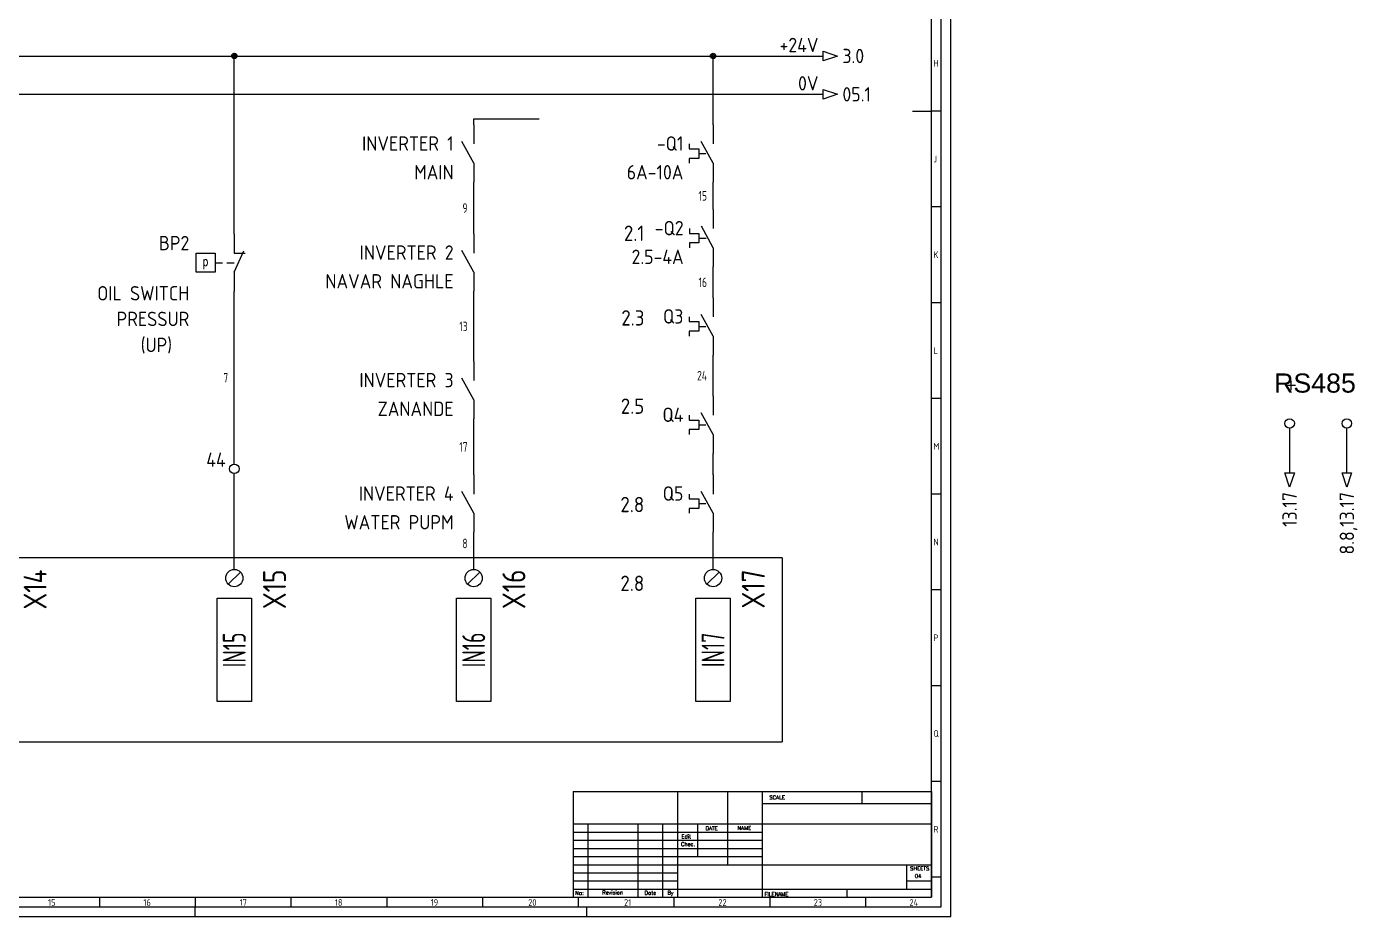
# Model space of a CAD drawing. Header units: millimetres. Extents: x 0 to 1401, y 5 to 846.
# Drawn here: x 706 to 1401, y 5 to 470 of the extents above; entities that cross this region are included whole.
import ezdxf
from ezdxf.enums import TextEntityAlignment as Align

# ---------------------------------------------------------------- set-up
doc = ezdxf.new("R2010")
doc.units = ezdxf.units.MM
doc.header["$LTSCALE"] = 12
for name, color, linetype in [('025', 1, 'Continuous'), ('035', 5, 'Continuous'), ('07', 7, 'Continuous'), ('DESC', 1, 'Continuous'), ('DESCCHILD', 20, 'Continuous'), ('RED_2.5mm^2', 1, 'Continuous'), ('SYMS', 7, 'Continuous'), ('TAGS', 51, 'Continuous'), ('TERMS', 4, 'Continuous'), ('WIRENO', 70, 'Continuous'), ('WIREREF', 61, 'Continuous'), ('XREF', 7, 'Continuous'), ('XREFCHILD', 134, 'Continuous')]:
    doc.layers.add(name, color=color, linetype=linetype)
doc.styles.add('ISO Proportional', font='isocp.shx')
doc.styles.add('PIN', font='simplex', dxfattribs={"width": 0.75})
doc.styles.add('WD', font='romans.shx')
doc.styles.add('WD_IEC', font='ISOCP2.shx', dxfattribs={"width": 0.9, "height": 4})

# ---------------------------------------------------------------- blocks, each defined once
blk = doc.blocks.new('IEC_border_a0')
at = {"layer": '035', "color": 0}
for p, q in [((1189, 0), (1189, 841)), ((1183.98, 420.5), (1179, 420.5)), ((1183.98, 420.5), (1179, 420.5)), ((1183.98, 370.5), (1179, 370.5)), ((1183.98, 320.5), (1179, 320.5)), ((1184, 270.46), (1179.02, 270.46)), ((1184, 270.46), (1179.02, 270.46)), ((1184, 220.46), (1179.02, 220.46)), ((1184, 170.46), (1179.02, 170.46)), ((1184, 120.46), (1179.02, 120.46)), ((1184, 70.46), (1179.02, 70.46)), ((1184.02, 20.42), (1179.03, 20.42)), ((744.5, 10), (744.5, 5)), ((744.5, 10), (744.5, 5)), ((794.5, 10), (794.5, 5)), ((844.5, 10), (844.5, 5)), ((894.5, 10), (894.5, 5)), ((944.5, 10), (944.5, 5)), ((994.5, 10), (994.5, 5)), ((1044.5, 10), (1044.5, 5)), ((1094.5, 10), (1094.5, 5)), ((1144.5, 10), (1144.5, 5)), ((0, 0), (1189, 0)), ((794.5, 0), (794.5, 5)), ((999, 0), (999, 5))]:
    blk.add_line(p, q, dxfattribs=at)
blk.add_lwpolyline([(10, 10), (1179, 10), (1179, 831), (10, 831)], close=True, dxfattribs=at)
at = {"layer": '07', "color": 0}
blk.add_line((1169, 420.5), (1179, 420.5), dxfattribs=at)
blk.add_lwpolyline([(5, 5), (1184, 5), (1184, 836), (5, 836)], close=True, dxfattribs=at)
at = {"layer": '035', "color": 0, "style": 'ISO Proportional'}
for s, p in [('H', (1180, 443.75)), ('J', (1180, 393.75)), ('K', (1180, 343.75)), ('L', (1180.02, 293.72)), ('M', (1180.02, 243.72)), ('N', (1180.02, 193.72)), ('P', (1180.02, 143.72)), ('Q', (1180.02, 93.72)), ('R', (1180.03, 43.68)), ('15', (717.72, 5.5)), ('16', (767.49, 5.5)), ('17', (817.72, 5.5)), ('18', (867.49, 5.5)), ('19', (917.49, 5.5)), ('20', (968.42, 5.5)), ('21', (1018.46, 5.5)), ('22', (1067.72, 5.5)), ('23', (1117.49, 5.5)), ('24', (1167.49, 5.5))]:
    blk.add_text(s, height=3.5, dxfattribs=at).set_placement(p)
blk = doc.blocks.new('IEC_tblock_a0')
at = {"layer": '035'}
for p, q in [((-106.6, 55.25), (-106.6, 17)), ((-88.4, 48.88), (0, 48.88)), ((-36.4, 55.25), (-36.4, 48.88)), ((-179.4, 38.25), (-179.4, 0)), ((-153.4, 38.25), (-153.4, 0)), ((-140.4, 38.25), (-140.4, 0)), ((-122.2, 38.25), (-122.2, 21.25)), ((-187.2, 34), (-88.4, 34)), ((-187.2, 29.75), (-88.4, 29.75)), ((-187.2, 25.5), (-88.4, 25.5)), ((-187.2, 21.25), (-88.4, 21.25)), ((-187.2, 17), (-132.6, 17)), ((-187.2, 12.75), (-132.6, 12.75)), ((-187.2, 8.5), (-132.6, 8.5)), ((-13, 8.5), (0, 8.5)), ((-187.2, 4.25), (0, 4.25)), ((-44.2, 4.25), (-44.2, 0))]:
    blk.add_line(p, q, dxfattribs=at)
at = {"layer": '07'}
for p, q in [((-187.2, 55.25), (0, 55.25)), ((-187.2, 55.25), (-187.2, 0)), ((-132.6, 55.25), (-132.6, 0)), ((-88.4, 55.25), (-88.4, 0)), ((0, 55.25), (0, 0)), ((-187.2, 38.25), (0, 38.25)), ((-132.6, 17), (0, 17)), ((-13, 17), (-13, 4.25)), ((-187.2, 0), (0, 0))]:
    blk.add_line(p, q, dxfattribs=at)
at = {"style": 'WD'}
for tag, p in [('SCALE', (-69.88, 51.07)), ('SH', (-8.74, 10.06)), ('FILENAME', (-68.15, 0.8))]:
    blk.add_attdef(tag, p, '', height=2, dxfattribs=at)
for tag, height, p in [('CKDATE', 2, (-114.85, 26.58)), ('EDDATE', 2, (-114.97, 30.8)), ('CKBY', 2, (-97.88, 26.3)), ('EDBY', 2, (-98.02, 30.86)), ('PROJDESC', 5, (-45.9, 29.2)), ('DWGDESC', 5, (-44.85, 19.72)), ('DWGNO', 3.5, (-48.54, 9.46))]:
    blk.add_attdef(tag, text='', height=height, dxfattribs=at).set_placement(p, align=Align.CENTER)
at = {"style": 'WD', "flags": 1}
blk.add_attdef('WD_TB', (-120.95, 11.91), '', height=2, dxfattribs=at)
at = {"layer": '025', "style": 'WD'}
for s, p in [('SCALE', (-80.57, 51.13)), ('NAME', (-97.74, 35.14)), ('No:', (-183.81, 1.19)), ('Revision', (-166.53, 1.47)), ('Date', (-146.79, 1.28)), ('By', (-136.33, 1.37))]:
    blk.add_text(s, height=2, dxfattribs=at).set_placement(p, align=Align.CENTER)
for s, p in [('DATE', (-118, 35)), ('Chec.', (-130.82, 26.72)), ('Edit', (-130.55, 30.72)), ('SHEETS', (-11.17, 14.05)), ('FILENAME', (-87.18, 0.61))]:
    blk.add_text(s, height=2, dxfattribs=at).set_placement(p)
blk = doc.blocks.new('VT0_02')
blk.add_circle((0, 0), 1.25)
at = {"style": 'WD_IEC'}
blk.add_attdef('TAG1', text='', height=2.5, dxfattribs=at).set_placement((-0.5, 1.75), align=Align.RIGHT)
at = {"style": 'WD_IEC', "flags": 1}
for tag, p in [('X4TERM01', (-1.25, 0)), ('X2TERM01', (0, 1.25)), ('X1TERM01', (1.25, 0)), ('X8TERM01', (0, -1.25))]:
    blk.add_attdef(tag, p, '', height=0.32, dxfattribs=at)
blk = doc.blocks.new('HA1S4')
blk.add_lwpolyline([(0, -3.75), (-1.25, 0), (1.25, 0)], close=True)
at = {"style": 'WD_IEC', "flags": 8}
blk.add_attdef('WIRENO', (-1, 1.25), '', height=2.5, rotation=90, dxfattribs=at)
at = {"style": 'WD_IEC'}
blk.add_attdef('DESC1', text='', height=2.5, rotation=90, dxfattribs=at).set_placement((1, 1.25), align=Align.TOP_LEFT)
at = {"style": 'WD_IEC', "flags": 1}
blk.add_attdef('X2TERM01', (0, 0), '', height=0.32, dxfattribs=at)
blk.add_attdef('SIGCODE', text='', height=1, dxfattribs=at).set_placement((-2.5, -3.2), align=Align.RIGHT)
at = {"style": 'WD_IEC'}
blk.add_attdef('XREF', text='', height=2.5, rotation=90, dxfattribs=at).set_placement((0, -5), align=Align.MIDDLE_RIGHT)
blk = doc.blocks.new('PLCIO_1346')
blk.add_line((911, 48), (911, -48))
at = {"layer": 'SYMS'}
for p, q in [((911, 48), (-48, 48)), ((621.82, 34.32), (628.18, 40.68)), ((746.82, 34.32), (753.18, 40.68)), ((871.82, 34.32), (878.18, 40.68)), ((616, -27), (616, 27)), ((616, 27), (634, 27)), ((634, 27), (634, -27)), ((741, -27), (741, 27)), ((741, 27), (759, 27)), ((759, 27), (759, -27)), ((866, -27), (866, 27)), ((866, 27), (884, 27)), ((884, 27), (884, -27)), ((634, -27), (616, -27)), ((759, -27), (741, -27)), ((884, -27), (866, -27)), ((-48, -48), (911, -48))]:
    blk.add_line(p, q, dxfattribs=at)
for centre in [(625, 37.5), (750, 37.5), (875, 37.5)]:
    blk.add_circle(centre, 4.5, dxfattribs=at)
at = {"layer": 'SYMS', "style": 'WD_IEC', "width": 0.9}
for tag, p in [('TERMDESC01', (6.25, 60)), ('TERMDESC02', (131.25, 60)), ('TERMDESC03', (256.25, 60)), ('TERMDESC04', (381.25, 60)), ('TERMDESC05', (506.25, 60)), ('TERMDESC06', (631.25, 60)), ('TERMDESC07', (756.25, 60)), ('TERMDESC08', (881.25, 60))]:
    blk.add_attdef(tag, text='', height=12, rotation=90, dxfattribs=at).set_placement(p, align=Align.TOP_LEFT)
at = {"layer": 'SYMS', "style": 'WD_IEC', "width": 0.9, "flags": 1}
for tag, p in [('X2TERM01', (0, 42)), ('X2TERM02', (125, 42)), ('X2TERM03', (250, 42)), ('X2TERM04', (375, 42)), ('X2TERM05', (500, 42)), ('X2TERM06', (625, 42)), ('X2TERM07', (750, 42)), ('X2TERM08', (875, 42))]:
    blk.add_attdef(tag, text='', height=1.92, rotation=90, dxfattribs=at).set_placement(p, align=Align.RIGHT)
at = {"layer": 'SYMS', "style": 'WD_IEC', "width": 0.9}
for tag, p in [('TERM01', (15, 42)), ('TERM02', (140, 42)), ('TERM03', (265, 42)), ('TERM04', (390, 42)), ('TERM05', (515, 42)), ('TERM06', (640, 42)), ('TERM07', (765, 42)), ('TERM08', (890, 42))]:
    blk.add_attdef(tag, text='', height=12, rotation=90, dxfattribs=at).set_placement(p, align=Align.TOP_RIGHT)
at = {"layer": 'SYMS', "style": 'WD_IEC'}
for tag, width, p in [('INST', 0.8, (-159, 0)), ('LINE1', 0.9, (-87, 0)), ('LINE2', 0.9, (-69, 0)), ('DESC', 0.9, (-50.84, 0)), ('TAG', 0.9, (-30.87, 0)), ('LOC', 0.8, (-141, 0)), ('MFG', 0.8, (-123, 0)), ('CAT', 0.8, (-105, 0))]:
    blk.add_attdef(tag, text='', height=15, rotation=90, dxfattribs=dict(at, width=width)).set_placement(p, align=Align.CENTER)
at = {"layer": 'SYMS', "style": 'WD_IEC', "width": 0.7}
for tag, p in [('TAGA01', (0, 0)), ('TAGA02', (125, 0)), ('TAGA03', (250, 0)), ('TAGA04', (375, 0)), ('TAGA05', (500, 0)), ('TAGA06', (625, 0)), ('TAGA07', (750, 0)), ('TAGA08', (875, 0))]:
    blk.add_attdef(tag, text='', height=12, rotation=90, dxfattribs=at).set_placement(p, align=Align.MIDDLE_CENTER)
at = {"layer": 'SYMS', "linetype": 'Continuous', "style": 'WD_IEC', "width": 0.9, "flags": 9}
blk.add_attdef('ASSYCODE', text='', height=1.92, rotation=90, dxfattribs=at).set_placement((-102.85, -22.08), align=Align.CENTER)
at = {"layer": 'SYMS', "style": 'WD_IEC', "width": 0.9}
for tag, p in [('DESCA01', (-9, -111)), ('DESCB01', (9, -111)), ('DESCC01', (27, -111)), ('DESCD01', (45, -111)), ('DESCE01', (63, -111)), ('DESCA02', (116, -111)), ('DESCB02', (134, -111)), ('DESCC02', (152, -111)), ('DESCD02', (170, -111)), ('DESCE02', (188, -111)), ('DESCA03', (241, -111)), ('DESCB03', (259, -111)), ('DESCC03', (277, -111)), ('DESCD03', (295, -111)), ('DESCE03', (313, -111)), ('DESCA04', (366, -111)), ('DESCB04', (384, -111)), ('DESCC04', (402, -111)), ('DESCD04', (420, -111)), ('DESCE04', (438, -111)), ('DESCA05', (491, -111)), ('DESCB05', (509, -111)), ('DESCC05', (527, -111)), ('DESCD05', (545, -111)), ('DESCE05', (563, -111)), ('DESCA06', (616, -111)), ('DESCB06', (634, -111)), ('DESCC06', (652, -111)), ('DESCD06', (670, -111)), ('DESCE06', (688, -111)), ('DESCA07', (741, -111)), ('DESCB07', (759, -111)), ('DESCC07', (777, -111)), ('DESCD07', (795, -111)), ('DESCE07', (813, -111)), ('DESCA08', (866, -111)), ('DESCB08', (884, -111)), ('DESCC08', (902, -111)), ('DESCD08', (920, -111)), ('DESCE08', (938, -111))]:
    blk.add_attdef(tag, text='', height=15, rotation=90, dxfattribs=at).set_placement(p, align=Align.RIGHT)
blk = doc.blocks.new('WDDOT')
for radius in [0.72, 0.449, 0.223]:
    blk.add_circle((0, 0), radius)
blk = doc.blocks.new('HA1S1')
blk.add_lwpolyline([(0, 1.25), (3.75, 0), (0, -1.25)], close=True)
at = {"style": 'WD_IEC'}
for tag, height, flags, p in [('WIRENO', 2.5, 8, (-1.25, 1)), ('SIGCODE', 1, 1, (5, 1.8))]:
    blk.add_attdef(tag, text='', height=height, dxfattribs=dict(at, flags=flags)).set_placement(p, align=Align.RIGHT)
at = {"style": 'WD_IEC', "flags": 1}
blk.add_attdef('X4TERM01', (0, 0), '', height=0.32, dxfattribs=at)
at = {"style": 'WD_IEC'}
blk.add_attdef('XREF', text='', height=2.5, dxfattribs=at).set_placement((5, 0), align=Align.MIDDLE_LEFT)
blk.add_attdef('DESC1', text='', height=2.5, dxfattribs=at).set_placement((-1.25, -1), align=Align.TOP_RIGHT)
blk = doc.blocks.new('VT0002')
blk.add_circle((0, 0), 1.25)
at = {"style": 'WD_IEC', "flags": 1}
for tag, p, height in [('ASSYCODE', (2.75, 10.75), 1), ('CATDESC', (2.75, 9.25), 1), ('MFG', (2.75, 7.25), 1.5), ('CAT', (2.75, 4.75), 1.5), ('X4PIN01', (-1.25, 1), 0.25), ('X4TERM01', (-1.25, 0), 0.25), ('X4TERMDESC01', (-1.25, 0.5), 0.4), ('STRIPSEQ', (0, 0), 0.025), ('X2PIN01', (0, 2.25), 0.25), ('X2TERM01', (0, 1.25), 0.25), ('X8PIN01', (0, -0.25), 0.25), ('X2TERMDESC01', (0, 1.75), 0.4), ('X1PIN01', (1.25, 1), 0.25), ('X1TERM01', (1.25, 0), 0.25), ('X1TERMDESC01', (1.25, 0.5), 0.4), ('LINKTERM', (0, -0.04), 0.025), ('X8TERM01', (0, -1.25), 0.25), ('X8TERMDESC01', (0, -0.75), 0.4)]:
    blk.add_attdef(tag, p, '', height=height, dxfattribs=at)
at = {"style": 'WD_IEC'}
for tag, p in [('INST', (-2.25, 6.5)), ('LOC', (-2.25, 3.5)), ('DESC2', (-2.25, -9.25)), ('DESC1', (-2.25, -6.25)), ('DESC3', (-2.25, -12.25))]:
    blk.add_attdef(tag, text='', height=2.5, dxfattribs=at).set_placement(p, align=Align.RIGHT)
at = {"style": 'WD_IEC', "flags": 8}
for tag, height, p in [('TAGSTRIP', 2.5, (-2.25, 0.5)), ('TERM01', 2, (-2.25, -3.25))]:
    blk.add_attdef(tag, text='', height=height, dxfattribs=at).set_placement(p, align=Align.RIGHT)
blk = doc.blocks.new('VPS12')
for p, q in [((0, 7.5), (0, 2.5)), ((-5, 0), (-3.12, 0)), ((-1.94, 0), (0, 0)), ((0, -2.5), (2.5, 3.12)), ((0, 2.5), (2.87, 2.5)), ((0, -2.5), (0, -7.5))]:
    blk.add_line(p, q)
blk.add_lwpolyline([(-5, 2.5), (-5, -2.5), (-10, -2.5), (-10, 2.5)], close=True)
at = {"style": 'PIN', "width": 0.75}
blk.add_text('p', height=2.5, dxfattribs=at).set_placement((-7.5, 0), align=Align.MIDDLE)
at = {"style": 'WD_IEC'}
for tag, p in [('INST', (-11.75, 10.25)), ('LOC', (-11.75, 6.75)), ('TAG1', (-11.75, 3.25)), ('RATING1', (-11.75, -1.35)), ('DESC1', (-11.75, -9.85)), ('DESC2', (-11.75, -13.35)), ('DESC3', (-11.75, -16.85))]:
    blk.add_attdef(tag, text='', height=2.5, dxfattribs=at).set_placement(p, align=Align.RIGHT)
blk.add_attdef('TERM01', text='', height=2, rotation=90, dxfattribs=at).set_placement((-1, 7.5), align=Align.RIGHT)
at = {"style": 'WD_IEC', "flags": 1}
for tag, p, height in [('X2TERM01', (0, 7.5), 0.32), ('MFG', (2.75, 6.5), 1.5), ('CAT', (2.75, 4), 1.5), ('X1LINK', (1.74, 0), 0.32), ('ASSYCODE', (1, -4), 1), ('CONTACT', (1, -2.5), 1), ('COMMON', (2.25, -3.75), 1), ('FAMILY', (1, -5.5), 1), ('CATDESC', (1, -7), 1), ('X8TERM02', (0, -7.5), 0.32)]:
    blk.add_attdef(tag, p, '', height=height, dxfattribs=at)
at = {"style": 'WD_IEC'}
blk.add_attdef('TERM02', (-1, -7.5), '', height=2, rotation=90, dxfattribs=at)
at = {"lineweight": 15, "style": 'WD_IEC'}
for tag, p in [('XREF', (-11.75, -6)), ('WDTAGALT', (-11.5, -20))]:
    blk.add_attdef(tag, text='', height=2.5, dxfattribs=at).set_placement(p, align=Align.RIGHT)
blk = doc.blocks.new('WD_WNV')
at = {"linetype": 'Continuous', "style": 'WD_IEC', "width": 0.8}
blk.add_attdef('WIRENO', text='', height=2.5, dxfattribs=at).set_placement((-1.6, 0), align=Align.MIDDLE_RIGHT)
at = {"style": 'WD_IEC', "flags": 1}
for tag, p in [('W08USER', (-1, 0.375)), ('W04USER', (-1, 0.875)), ('W05USER', (-1, 0.75)), ('W09USER', (-1, 0.25)), ('W03USER', (-1, 1)), ('W06USER', (-1, 0.625)), ('W07USER', (-1, 0.5)), ('W02USER', (-1, 1.125)), ('W01USER', (-1, 1.25)), ('W10USER', (-1, 0.125))]:
    blk.add_attdef(tag, text='', height=0.08, dxfattribs=at).set_placement(p, align=Align.CENTER)
blk = doc.blocks.new('VOL21')
for p, q in [((0, 7.5), (0, 2.5)), ((-6.25, 2.5), (-6.25, 1.25)), ((-6.25, 1.25), (-3.75, 1.25)), ((-3.75, 1.25), (-3.75, -1.25)), ((-3.75, 0), (-1.875, 0)), ((0, -2.5), (-3.125, 3.125)), ((-6.25, -1.25), (-6.25, -2.5)), ((-3.75, -1.25), (-6.25, -1.25)), ((0, -2.5), (0, -7.5))]:
    blk.add_line(p, q)
at = {"style": 'WD_IEC'}
for tag, p in [('INST', (-7.75, 6.75)), ('LOC', (-7.75, 3.75)), ('TAG2', (-7.75, 0.75)), ('XREF', (-7.75, -3.75)), ('DESC1', (-7.75, -6.75)), ('DESC3', (-7.75, -12.75)), ('DESC2', (-7.75, -9.75))]:
    blk.add_attdef(tag, text='', height=2.5, dxfattribs=at).set_placement(p, align=Align.RIGHT)
blk.add_attdef('TERM01', text='', height=2, rotation=90, dxfattribs=at).set_placement((-1, 7.5), align=Align.RIGHT)
at = {"style": 'WD_IEC', "flags": 1}
for tag, p, height in [('X2TERM01', (0, 7.5), 0.32), ('X4LINK', (-6.375, 0), 0.32), ('X1LINK', (-0.5, 0), 0.32), ('CONTACT', (4, -3.5), 1), ('FAMILY', (4, -5), 1), ('COMMON', (5.25, -4.75), 1), ('X8TERM02', (0, -7.5), 0.32)]:
    blk.add_attdef(tag, p, '', height=height, dxfattribs=at)
at = {"style": 'WD_IEC'}
blk.add_attdef('TERM02', (-1, -7.5), '', height=2, rotation=90, dxfattribs=at)
blk = doc.blocks.new('VCR21')
for p, q in [((0, 7.5), (0, 2.5)), ((0, -2.5), (-3.12, 3.12)), ((0, -2.5), (0, -7.5))]:
    blk.add_line(p, q)
at = {"style": 'WD_IEC'}
for tag, p in [('INST', (-5.25, 6.75)), ('LOC', (-5.25, 3.75)), ('TAG2', (-5.25, 0.75)), ('XREF', (-5.25, -3.75)), ('DESC1', (-5.25, -6.75)), ('DESC3', (-5.25, -12.75)), ('DESC2', (-5.25, -9.75))]:
    blk.add_attdef(tag, text='', height=2.5, dxfattribs=at).set_placement(p, align=Align.RIGHT)
blk.add_attdef('TERM01', text='', height=2, rotation=90, dxfattribs=at).set_placement((-1, 7.5), align=Align.RIGHT)
at = {"style": 'WD_IEC', "flags": 1}
for tag, p, height in [('X2TERM01', (0, 7.5), 0.32), ('X4LINK', (-2.75, 0), 0.32), ('X1LINK', (-0.5, 0), 0.32), ('CONTACT', (4, -3.5), 1), ('FAMILY', (4, -5), 1), ('COMMON', (5.25, -4.75), 1), ('X8TERM02', (0, -7.5), 0.32)]:
    blk.add_attdef(tag, p, '', height=height, dxfattribs=at)
at = {"style": 'WD_IEC'}
blk.add_attdef('TERM02', (-1, -7.5), '', height=2, rotation=90, dxfattribs=at)

msp = doc.modelspace()

# ---------------------------------------------------------------- linework, layer by layer
at = {"layer": 'RED_2.5mm^2', "color": 0}
for p, q in [((59.91, 454.25), (1122.48, 454.25)), ((814.94, 361.3), (814.94, 454.25)), ((1064.94, 418.31), (1064.94, 454.25)), ((59.91, 434.25), (1122.48, 434.25)), ((939.94, 361.36), (939.94, 388.31)), ((1064.94, 374.12), (1064.94, 388.31)), ((1064.94, 328.02), (1064.94, 344.12)), ((814.94, 241.16), (814.94, 331.3)), ((939.94, 294.75), (939.94, 331.36)), ((1064.94, 276.65), (1064.94, 298.02)), ((939.94, 235.51), (939.94, 264.75)), ((1365.97, 259.86), (1365.97, 236.55)), ((1395.87, 236.55), (1395.87, 259.86)), ((1064.94, 235.52), (1064.94, 246.65)), ((814.94, 186.1), (814.94, 236.16)), ((939.94, 186.1), (939.94, 205.51)), ((1064.94, 186.1), (1064.94, 205.52))]:
    msp.add_line(p, q, dxfattribs=at)
at = {"layer": 'RED_2.5mm^2'}
for p, q in [((939.96, 418.31), (939.96, 421.49)), ((939.96, 421.49), (974.11, 421.49))]:
    msp.add_line(p, q, dxfattribs=at)

# ---------------------------------------------------------------- block references
msp.add_blockref('IEC_border_a0', (0, 4.94))
ref = msp.add_blockref('IEC_tblock_a0', (1179, 14.94))
ref.add_attrib('SH', '04', (1170.26, 25), dxfattribs={"height": 2, "style": 'WD'})
at = {"layer": 'SYMS', "color": 0}
ref = msp.add_blockref('HA1S1', (1122.48, 454.25), dxfattribs=dict(at, xscale=2, yscale=2, zscale=2))
ref.add_attrib('XREF', '3.0', dxfattribs={"layer": 'XREF', "height": 7.5, "style": 'WD_IEC'}).set_placement((1132.48, 454.25), align=Align.MIDDLE_LEFT)
ref.add_attrib('WIRENO', '+24V', dxfattribs={"layer": 'WIREREF', "height": 7.5, "style": 'WD_IEC', "flags": 8}).set_placement((1119.98, 456.25), align=Align.RIGHT)
at = {"layer": 'SYMS', "color": 0, "xscale": 2, "yscale": 2, "zscale": 2}
for name, p in [('WDDOT', (814.94, 454.25)), ('WDDOT', (1064.94, 454.25)), ('VT0_02', (1365.97, 262.36)), ('VT0_02', (1395.87, 262.36))]:
    msp.add_blockref(name, p, dxfattribs=at)
at = {"layer": 'SYMS', "color": 0}
ref = msp.add_blockref('HA1S1', (1122.48, 434.25), dxfattribs=dict(at, xscale=2, yscale=2, zscale=2))
ref.add_attrib('XREF', '05.1', dxfattribs={"layer": 'XREF', "height": 7.5, "style": 'WD_IEC'}).set_placement((1132.48, 434.25), align=Align.MIDDLE_LEFT)
ref.add_attrib('WIRENO', '0V', dxfattribs={"layer": 'WIREREF', "height": 7.5, "style": 'WD_IEC', "flags": 8}).set_placement((1119.98, 436.25), align=Align.RIGHT)
at = {"layer": 'SYMS'}
ref = msp.add_blockref('VCR21', (939.96, 403.31), dxfattribs=dict(at, xscale=2, yscale=2, zscale=2))
ref.add_attrib('DESC1', 'MAIN', dxfattribs={"layer": 'DESCCHILD', "height": 7.5, "style": 'WD_IEC'}).set_placement((929.46, 389.81), align=Align.RIGHT)
ref.add_attrib('TAG2', 'INVERTER 1', dxfattribs={"layer": 'TAGS', "height": 7.5, "style": 'WD_IEC'}).set_placement((929.46, 404.81), align=Align.RIGHT)
at = {"layer": 'SYMS', "color": 0}
ref = msp.add_blockref('VOL21', (1064.94, 403.31), dxfattribs=dict(at, xscale=2, yscale=2, zscale=2))
ref.add_attrib('XREF', '2.1', dxfattribs={"layer": 'XREFCHILD', "height": 8, "style": 'WD_IEC'}).set_placement((1029, 357.68), align=Align.RIGHT)
ref.add_attrib('DESC1', '6A-10A', dxfattribs={"layer": 'DESCCHILD', "height": 7.5, "style": 'WD_IEC'}).set_placement((1049.44, 389.81), align=Align.RIGHT)
ref.add_attrib('TAG2', '-Q1', dxfattribs={"layer": 'TAGS', "height": 7.5, "style": 'WD_IEC'}).set_placement((1049.44, 404.81), align=Align.RIGHT)
ref = msp.add_blockref('VOL21', (1065.06, 359.12), dxfattribs=dict(at, xscale=2, yscale=2, zscale=2))
ref.add_attrib('XREF', '2.3', dxfattribs={"layer": 'XREFCHILD', "height": 8, "style": 'WD_IEC'}).set_placement((1029.11, 313.48), align=Align.RIGHT)
ref.add_attrib('DESC1', '2.5-4A', dxfattribs={"layer": 'DESCCHILD', "height": 7.5, "style": 'WD_IEC'}).set_placement((1049.56, 345.62), align=Align.RIGHT)
ref.add_attrib('TAG2', '-Q2', dxfattribs={"layer": 'TAGS', "height": 7.5, "style": 'WD_IEC'}).set_placement((1049.56, 360.62), align=Align.RIGHT)
at = {"layer": 'SYMS'}
ref = msp.add_blockref('VCR21', (939.94, 346.36), dxfattribs=dict(at, xscale=2, yscale=2, zscale=2))
ref.add_attrib('DESC1', 'NAVAR NAGHLE', dxfattribs={"layer": 'DESCCHILD', "height": 7.5, "style": 'WD_IEC'}).set_placement((929.44, 332.86), align=Align.RIGHT)
ref.add_attrib('TAG2', 'INVERTER 2', dxfattribs={"layer": 'TAGS', "height": 7.5, "style": 'WD_IEC'}).set_placement((929.44, 347.86), align=Align.RIGHT)
at = {"layer": 'SYMS', "color": 0}
ref = msp.add_blockref('VPS12', (814.94, 346.3), dxfattribs=dict(at, xscale=2, yscale=2, zscale=2))
ref.add_attrib('DESC3', '(UP)', dxfattribs={"layer": 'DESC', "height": 7.5, "style": 'WD_IEC'}).set_placement((782.44, 299.62), align=Align.RIGHT)
ref.add_attrib('DESC2', ' PRESSUR', dxfattribs={"layer": 'DESC', "height": 7.5, "style": 'WD_IEC'}).set_placement((791.44, 313.21), align=Align.RIGHT)
ref.add_attrib('DESC1', 'OIL SWITCH', dxfattribs={"layer": 'DESC', "height": 7.5, "style": 'WD_IEC'}).set_placement((791.44, 326.6), align=Align.RIGHT)
ref.add_attrib('TAG1', 'BP2', dxfattribs={"layer": 'TAGS', "height": 7.5, "style": 'WD_IEC'}).set_placement((791.44, 352.8), align=Align.RIGHT)
ref = msp.add_blockref('VOL21', (1064.94, 313.02), dxfattribs=dict(at, xscale=2, yscale=2, zscale=2))
ref.add_attrib('XREF', '2.5', dxfattribs={"layer": 'XREFCHILD', "height": 8, "style": 'WD_IEC'}).set_placement((1029, 267.38), align=Align.RIGHT)
ref.add_attrib('TAG2', 'Q3', dxfattribs={"layer": 'TAGS', "height": 7.5, "style": 'WD_IEC'}).set_placement((1049.44, 314.52), align=Align.RIGHT)
at = {"layer": 'SYMS'}
ref = msp.add_blockref('VCR21', (939.94, 279.75), dxfattribs=dict(at, xscale=2, yscale=2, zscale=2))
ref.add_attrib('DESC1', 'ZANANDE', dxfattribs={"layer": 'DESCCHILD', "height": 7.5, "style": 'WD_IEC'}).set_placement((929.44, 266.25), align=Align.RIGHT)
ref.add_attrib('TAG2', 'INVERTER 3', dxfattribs={"layer": 'TAGS', "height": 7.5, "style": 'WD_IEC'}).set_placement((929.44, 281.25), align=Align.RIGHT)
at = {"layer": 'SYMS', "color": 0}
ref = msp.add_blockref('VOL21', (1064.94, 261.65), dxfattribs=dict(at, xscale=2, yscale=2, zscale=2))
ref.add_attrib('XREF', '2.8', dxfattribs={"layer": 'XREFCHILD', "height": 8, "style": 'WD_IEC'}).set_placement((1029, 216.02), align=Align.RIGHT)
ref.add_attrib('TAG2', 'Q4', dxfattribs={"layer": 'TAGS', "height": 7.5, "style": 'WD_IEC'}).set_placement((1049.44, 263.15), align=Align.RIGHT)
at = {"layer": 'SYMS'}
ref = msp.add_blockref('VT0002', (814.94, 238.66), dxfattribs=dict(at, xscale=2, yscale=2, zscale=2))
ref.add_attrib('TAGSTRIP', '44', dxfattribs={"layer": 'TAGS', "height": 7.5, "style": 'WD_IEC', "flags": 8}).set_placement((810.44, 239.66), align=Align.RIGHT)
at = {"layer": 'SYMS', "color": 0}
ref = msp.add_blockref('HA1S4', (1365.97, 236.55), dxfattribs=dict(at, xscale=2, yscale=2, zscale=2))
ref.add_attrib('XREF', '13.17', dxfattribs={"layer": 'XREF', "height": 7.5, "rotation": 90, "style": 'WD_IEC'}).set_placement((1365.97, 226.55), align=Align.MIDDLE_RIGHT)
ref = msp.add_blockref('HA1S4', (1395.87, 236.55), dxfattribs=dict(at, xscale=2, yscale=2, zscale=2))
ref.add_attrib('XREF', '8.8,13.17', dxfattribs={"layer": 'XREF', "height": 7.5, "rotation": 90, "style": 'WD_IEC'}).set_placement((1395.87, 226.55), align=Align.MIDDLE_RIGHT)
at = {"layer": 'SYMS'}
ref = msp.add_blockref('VCR21', (939.94, 220.51), dxfattribs=dict(at, xscale=2, yscale=2, zscale=2))
ref.add_attrib('DESC1', 'WATER PUPM', dxfattribs={"layer": 'DESCCHILD', "height": 7.5, "style": 'WD_IEC'}).set_placement((929.44, 207.01), align=Align.RIGHT)
ref.add_attrib('TAG2', 'INVERTER 4', dxfattribs={"layer": 'TAGS', "height": 7.5, "style": 'WD_IEC'}).set_placement((929.44, 222.01), align=Align.RIGHT)
at = {"layer": 'SYMS', "color": 0}
ref = msp.add_blockref('VOL21', (1064.94, 220.52), dxfattribs=dict(at, xscale=2, yscale=2, zscale=2))
ref.add_attrib('XREF', '2.8', dxfattribs={"layer": 'XREFCHILD', "height": 8, "style": 'WD_IEC'}).set_placement((1029, 174.88), align=Align.RIGHT)
ref.add_attrib('TAG2', 'Q5', dxfattribs={"layer": 'TAGS', "height": 7.5, "style": 'WD_IEC'}).set_placement((1049.44, 222.02), align=Align.RIGHT)
ref = msp.add_blockref('PLCIO_1346', (189.94, 144.1), dxfattribs=at)
ref.add_attrib('TERM05', 'X14', dxfattribs={"layer": 'TERMS', "height": 12, "rotation": 90, "style": 'WD_IEC', "width": 0.9}).set_placement((704.94, 186.1), align=Align.TOP_RIGHT)
ref.add_attrib('TERM06', 'X15', dxfattribs={"layer": 'TERMS', "height": 12, "rotation": 90, "style": 'WD_IEC', "width": 0.9}).set_placement((829.94, 186.1), align=Align.TOP_RIGHT)
ref.add_attrib('TAGA06', 'IN15', dxfattribs={"layer": 'TAGS', "height": 12, "rotation": 90, "style": 'WD_IEC', "width": 0.7}).set_placement((814.94, 144.1), align=Align.MIDDLE_CENTER)
ref.add_attrib('TERM07', 'X16', dxfattribs={"layer": 'TERMS', "height": 12, "rotation": 90, "style": 'WD_IEC', "width": 0.9}).set_placement((954.94, 186.1), align=Align.TOP_RIGHT)
ref.add_attrib('TAGA07', 'IN16', dxfattribs={"layer": 'TAGS', "height": 12, "rotation": 90, "style": 'WD_IEC', "width": 0.7}).set_placement((939.94, 144.1), align=Align.MIDDLE_CENTER)
ref.add_attrib('TERM08', 'X17', dxfattribs={"layer": 'TERMS', "height": 12, "rotation": 90, "style": 'WD_IEC', "width": 0.9}).set_placement((1079.94, 186.1), align=Align.TOP_RIGHT)
ref.add_attrib('TAGA08', 'IN17', dxfattribs={"layer": 'TAGS', "height": 12, "rotation": 90, "style": 'WD_IEC', "width": 0.7}).set_placement((1064.94, 144.1), align=Align.MIDDLE_CENTER)
at = {"layer": 'WIRENO'}
ref = msp.add_blockref('WD_WNV', (1064.94, 381.21), dxfattribs=dict(at, xscale=2, yscale=2, zscale=2))
ref.add_attrib('WIRENO', '15', dxfattribs={"linetype": 'Continuous', "height": 5, "style": 'WD_IEC', "width": 0.8}).set_placement((1061.74, 381.21), align=Align.MIDDLE_RIGHT)
ref = msp.add_blockref('WD_WNV', (939.94, 374.84), dxfattribs=dict(at, xscale=2, yscale=2, zscale=2))
ref.add_attrib('WIRENO', '9', dxfattribs={"linetype": 'Continuous', "height": 5, "style": 'WD_IEC', "width": 0.8}).set_placement((936.74, 374.84), align=Align.MIDDLE_RIGHT)
ref = msp.add_blockref('WD_WNV', (1064.94, 336.07), dxfattribs=dict(at, xscale=2, yscale=2, zscale=2))
ref.add_attrib('WIRENO', '16', dxfattribs={"linetype": 'Continuous', "height": 5, "style": 'WD_IEC', "width": 0.8}).set_placement((1061.74, 336.07), align=Align.MIDDLE_RIGHT)
ref = msp.add_blockref('WD_WNV', (939.94, 313.05), dxfattribs=dict(at, xscale=2, yscale=2, zscale=2))
ref.add_attrib('WIRENO', '13', dxfattribs={"linetype": 'Continuous', "height": 5, "style": 'WD_IEC', "width": 0.8}).set_placement((936.74, 313.05), align=Align.MIDDLE_RIGHT)
ref = msp.add_blockref('WD_WNV', (814.94, 286.23), dxfattribs=dict(at, xscale=2, yscale=2, zscale=2))
ref.add_attrib('WIRENO', '7', dxfattribs={"linetype": 'Continuous', "height": 5, "style": 'WD_IEC', "width": 0.8}).set_placement((811.74, 286.23), align=Align.MIDDLE_RIGHT)
ref = msp.add_blockref('WD_WNV', (1064.94, 287.33), dxfattribs=dict(at, xscale=2, yscale=2, zscale=2))
ref.add_attrib('WIRENO', '24', dxfattribs={"linetype": 'Continuous', "height": 5, "style": 'WD_IEC', "width": 0.8}).set_placement((1061.74, 287.33), align=Align.MIDDLE_RIGHT)
ref = msp.add_blockref('WD_WNV', (939.94, 250.13), dxfattribs=dict(at, xscale=2, yscale=2, zscale=2))
ref.add_attrib('WIRENO', '17', dxfattribs={"linetype": 'Continuous', "height": 5, "style": 'WD_IEC', "width": 0.8}).set_placement((936.74, 250.13), align=Align.MIDDLE_RIGHT)
ref = msp.add_blockref('WD_WNV', (939.94, 199.69), dxfattribs=dict(at, xscale=2, yscale=2, zscale=2))
ref.add_attrib('WIRENO', '8', dxfattribs={"linetype": 'Continuous', "height": 5, "style": 'WD_IEC', "width": 0.8}).set_placement((936.74, 199.69), align=Align.MIDDLE_RIGHT)

# ---------------------------------------------------------------- texts
at = {"color": 0, "attachment_point": 1}
for s, width, gutter_width, heights, insert, char_height in [('\\pxqc;{\\f@Arial Unicode MS|b0|i0|c0|p34;\\P\\pq*;  RS485}', 152.0004, 90.22, [122.17], (1350.09, 305.13), 10), ('\\W1;{\\fArial|b0|i0|c0|p34;  +}', 4.287, 12.5, [0], (1363.93, 285.84), 7)]:
    msp.add_mtext_dynamic_manual_height_columns(s, width=width, gutter_width=gutter_width, heights=heights, dxfattribs=dict(at, insert=insert, char_height=char_height))

doc.saveas('drawing.dxf')
